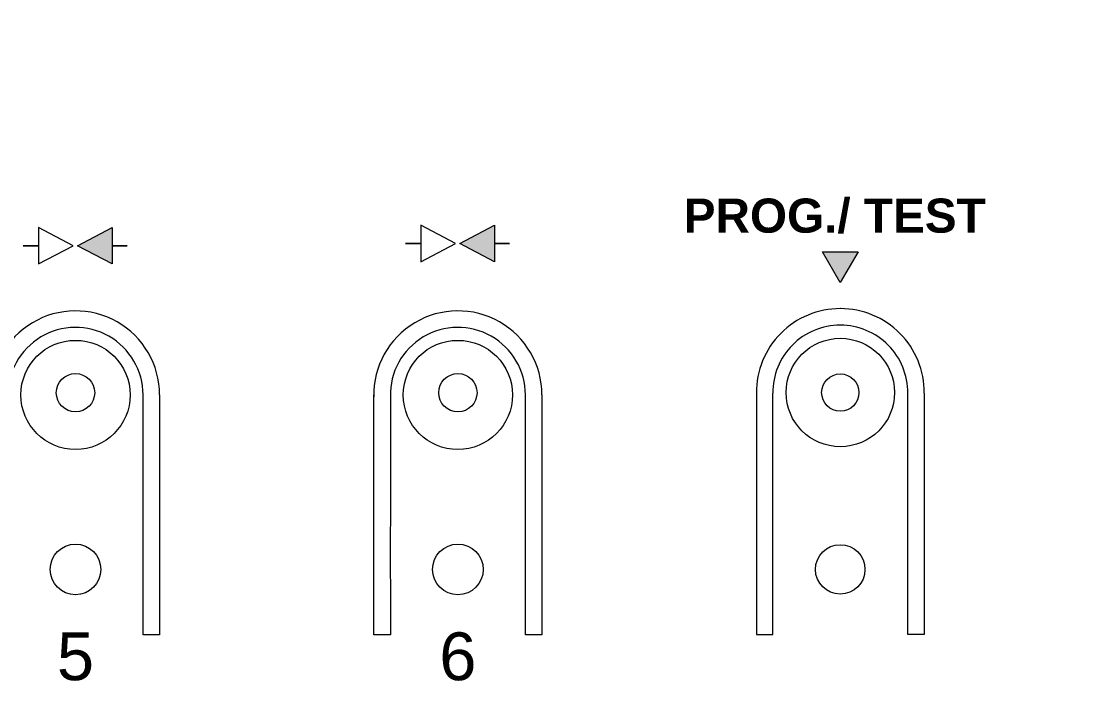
# Model space of a CAD drawing. Header units: millimetres. Extents: x -174 to 283928, y 1291 to 21053.
# Drawn here: x 10820.11 to 10859.29, y 19699.75 to 19724.6 of the extents above; entities that cross this region are included whole.
import ezdxf
from ezdxf.enums import TextEntityAlignment as Align

# ---------------------------------------------------------------- set-up
doc = ezdxf.new("R2010")
doc.units = ezdxf.units.MM
doc.layers.add('Enclosure', color=7, linetype='Continuous')
doc.layers.add('Serigraph', color=7, linetype='Continuous')
doc.styles.add('Arial', font='arial.ttf')
doc.styles.add('Arial Rounded MT', font='')
doc.styles.get("Standard").update_dxf_attribs({"font": 'arial.ttf'})
doc.styles.get('Arial Rounded MT').set_extended_font_data('Arial Rounded MT Bold')

# ---------------------------------------------------------------- blocks, each defined once
blk = doc.blocks.new('*U211')
at = {"ltscale": 2}
blk.add_lwpolyline([(0, 20), (0, -20), (840, -20), (840, 20), (0, 20)], dxfattribs=at)
for points in [[(565.234, 3), (581.234, 3, -0.414214), (583.234, 1), (583.234, -1, -0.414214), (581.234, -3), (565.234, -3, -0.414214), (563.234, -1), (563.234, 1, -0.414214)], [(590.234, 3), (606.234, 3, -0.414214), (608.234, 1), (608.234, -1, -0.414214), (606.234, -3), (590.234, -3, -0.414214), (588.234, -1), (588.234, 1, -0.414214)]]:
    blk.add_lwpolyline(points, format="xyb", close=True, dxfattribs=at)
blk = doc.blocks.new('ZCL-8HT230_ENCLOSURE')
at = {"layer": 'Enclosure', "lineweight": 9}
for points in [[(36.929, -10.191), (36.929, -19.036), (37.533, -19.036), (37.533, -10.191)], [(43.076, -10.191), (43.076, -19.036), (42.472, -19.036), (42.472, -10.191)], [(15.079, -19.046), (14.472, -19.046)], [(23.528, -19.046), (22.921, -19.046)], [(29.079, -19.046), (28.472, -19.046)]]:
    blk.add_lwpolyline(points, dxfattribs=at)
for centre, radius in [((40.003, -10.169), 1.986), ((40.003, -10.17), 0.683), ((40, -16.652), 0.906)]:
    blk.add_circle(centre, radius, dxfattribs=at)
at = {"layer": 'Enclosure', "lineweight": 9, "ltscale": 100}
for centre, radius in [((12, -10.257), 2), ((26, -10.257), 2), ((12, -10.176), 0.702), ((26, -10.176), 0.702), ((12, -16.652), 0.927), ((26, -16.652), 0.927)]:
    blk.add_circle(centre, radius, dxfattribs=at)
for centre, radius, start, end in [((12, -10.257), 3.079, 0.0094, 181.2005), ((26, -10.257), 3.079, 0.0094, 181.2005), ((12, -10.257), 2.473, 359.9405, 181.3405), ((26, -10.257), 2.473, 359.9405, 181.3405)]:
    blk.add_arc(centre, radius, start, end, dxfattribs=at)
at = {"layer": 'Enclosure', "lineweight": 9}
for centre, radius, start, end in [((40.003, -10.169), 3.074, 90.0467, 180.4088), ((40.003, -10.169), 3.074, 359.5912, 89.9533), ((40.003, -10.17), 2.47, 90.0713, 180.5088), ((40.002, -10.17), 2.47, 359.4912, 89.9287)]:
    blk.add_arc(centre, radius, start, end, dxfattribs=at)
for points in [[(14.472, -19.046), (14.474, -16.141), (14.472, -13.206), (14.472, -10.254)], [(15.079, -10.256), (15.079, -13.207), (15.077, -16.141), (15.079, -19.046)], [(22.921, -19.046), (22.923, -16.141), (22.921, -13.207), (22.921, -10.256)], [(23.528, -10.254), (23.528, -13.206), (23.526, -16.141), (23.528, -19.046)], [(28.472, -19.046), (28.474, -16.141), (28.472, -13.206), (28.472, -10.254)], [(29.079, -10.256), (29.079, -13.207), (29.077, -16.141), (29.079, -19.046)]]:
    blk.add_open_spline(points, degree=3, dxfattribs=at)
blk = doc.blocks.new('ZCL-8HT230_SERIGRAPH')
at = {"layer": 'Serigraph', "lineweight": 0}
h = blk.add_hatch(color=256, dxfattribs=at)
h.dxf.hatch_style = 2
h.paths.add_polyline_path([(13.345, -4.119), (13.345, -5.459), (12.077, -4.789)])
h = blk.add_hatch(color=256, dxfattribs=at)
h.dxf.hatch_style = 2
h.paths.add_polyline_path([(27.345, -4.038), (27.345, -5.378), (26.077, -4.709)])
at = {"layer": 'Serigraph'}
blk.add_hatch(color=256, dxfattribs=at).paths.add_polyline_path([(40.654, -5.01), (40.003, -6.139), (39.351, -5.01)])
at = {"layer": 'Serigraph', "lineweight": 5}
for p, q in [((40.003, -6.139), (39.351, -5.01)), ((39.351, -5.01), (40.654, -5.01)), ((40.654, -5.01), (40.003, -6.139))]:
    blk.add_line(p, q, dxfattribs=at)
for points in [[(10.648, -4.119), (10.648, -5.459), (11.916, -4.789), (10.648, -4.119)], [(24.648, -4.038), (24.648, -5.378), (25.916, -4.709), (24.648, -4.038)], [(10.648, -4.789), (10.116, -4.788), (10.082, -4.788), (10.115, -4.788), (10.648, -4.789)], [(13.859, -4.788), (13.892, -4.788), (13.857, -4.788), (13.345, -4.789), (13.859, -4.788)], [(24.648, -4.708), (24.116, -4.708), (24.081, -4.708), (24.115, -4.708), (24.648, -4.708)], [(27.859, -4.708), (27.892, -4.708), (27.857, -4.708), (27.345, -4.708), (27.859, -4.708)]]:
    blk.add_lwpolyline(points, dxfattribs=at)
at = {"layer": 'Serigraph', "lineweight": 0}
for points in [[(13.345, -4.119), (13.345, -5.459), (12.077, -4.789), (13.345, -4.119)], [(27.345, -4.038), (27.345, -5.378), (26.077, -4.709), (27.345, -4.038)]]:
    blk.add_lwpolyline(points, dxfattribs=at)
at = {"layer": 'Serigraph', "insert": (39.798, -3.705), "char_height": 1.25, "attachment_point": 5, "style": 'Arial Rounded MT'}
blk.add_mtext_dynamic_manual_height_columns('PROG./ TEST', width=11.04021, gutter_width=12.5, heights=[0], dxfattribs=at)
at = {"layer": 'Serigraph', "char_height": 1.75, "attachment_point": 5, "style": 'Arial'}
for s, insert in [('5', (12, -19.847)), ('6', (26, -19.847))]:
    blk.add_mtext(s, dxfattribs=dict(at, insert=insert))
blk = doc.blocks.new('ZCL-8HT230_ATT_DEF')
at = {"color": 5}
for tag, p in [('UFH_ACTUATOR_1', (26.299, 47.198)), ('UFH_ACTUATOR_2', (32.649, 47.198)), ('UFH_ACTUATOR_3', (39.025, 47.198)), ('UFH_ACTUATOR_4', (45.375, 47.198)), ('UFH_ACTUATOR_5', (51.7, 47.198)), ('UFH_ACTUATOR_6', (58.05, 47.198)), ('UFH_ACTUATOR_7', (64.425, 47.198)), ('UFH_ACTUATOR_8', (70.775, 47.198))]:
    blk.add_attdef(tag, p, '', height=2.5, rotation=90, dxfattribs=at)
blk.add_wipeout([(0, 45), (80, 45), (80, -45), (0, -45)])
blk.add_wipeout([(0, 45), (80, 45), (80, -45), (0, -45)])
at = {"layer": 'Enclosure'}
blk.add_blockref('ZCL-8HT230_ENCLOSURE', (0, 0), dxfattribs=at)
at = {"layer": 'Serigraph'}
blk.add_blockref('ZCL-8HT230_SERIGRAPH', (0, 0), dxfattribs=at)
at = {"color": 3, "flags": 2}
blk.add_attdef('REFERENCE', text='', height=2.5, dxfattribs=at).set_placement((16.552, 28.377), align=Align.CENTER)
at = {"color": 3}
blk.add_attdef('PHYSICAL.ADD.', text='', height=2.5, dxfattribs=at).set_placement((62.279, 28.377), align=Align.CENTER)

msp = doc.modelspace()

# ---------------------------------------------------------------- block references
at = {"color": 1}
msp.add_blockref('*U211', (10261.853, 19721.172), dxfattribs=at)

# ---------------------------------------------------------------- next in the draw order: block references
msp.add_blockref('ZCL-8HT230_ATT_DEF', (10810.087, 19721.172))

doc.saveas('drawing.dxf')
